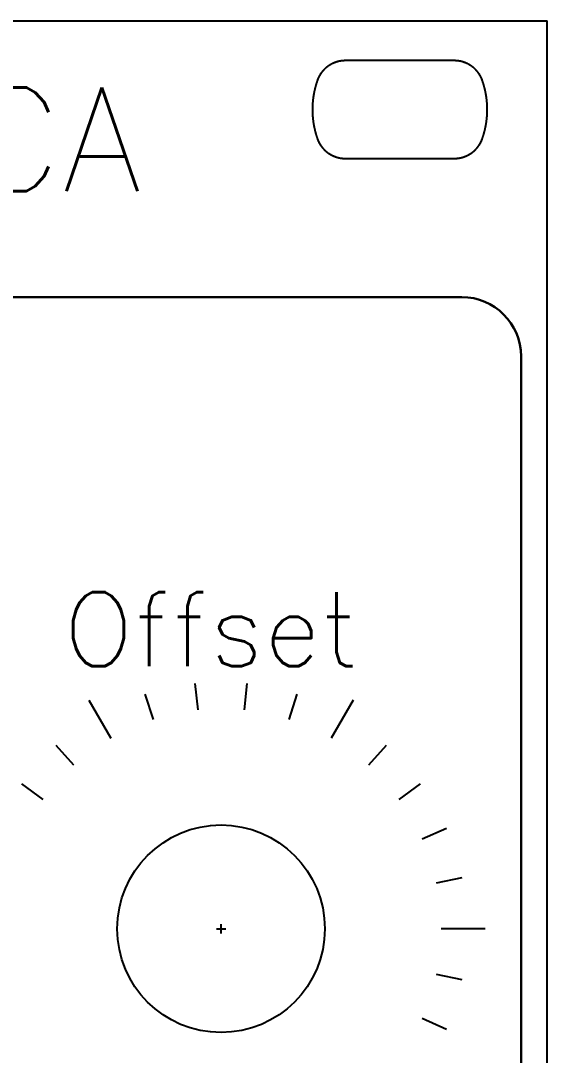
# Model space of a CAD drawing. Header units: millimetres. Extents: x 0 to 45, y 0 to 128.
# Drawn here: x 27.44 to 45.21, y 93.57 to 128.5 of the extents above; entities that cross this region are included whole.
import ezdxf

# ---------------------------------------------------------------- set-up
doc = ezdxf.new("R2010")
doc.units = ezdxf.units.MM
doc.header["$LTSCALE"] = 0.025
doc.layers.add('Object', color=7, linetype='Continuous')
doc.styles.get("Standard").update_dxf_attribs({"font": 'RomanS.ttf'})

msp = doc.modelspace()

# ---------------------------------------------------------------- linework, layer by layer
at = {"layer": 'Object', "color": 1}
for p in [(0, 128.5), (45.212, 0)]:
    msp.add_line(p, (45.212, 128.5), dxfattribs=at)
at = {"layer": 'Object', "lineweight": 30}
for p, q in [((2.887, 119.168), (42.325, 119.168)), ((44.325, 117.168), (44.325, 70.516))]:
    msp.add_line(p, q, dxfattribs=at)
at = {"layer": 'Object', "color": 1, "linetype": 'ByBlock'}
for p, q in [((34.044, 97.844), (34.363, 97.844)), ((34.203, 97.685), (34.203, 98.004))]:
    msp.add_line(p, q, dxfattribs=at)
msp.add_lwpolyline([(43.187, 125.57), (43.187, 125.578), (43.187, 125.586), (43.186, 125.594), (43.186, 125.601), (43.186, 125.609), (43.186, 125.617), (43.185, 125.625), (43.185, 125.633), (43.185, 125.64), (43.184, 125.648), (43.184, 125.656), (43.183, 125.664), (43.183, 125.671), (43.182, 125.679), (43.182, 125.687), (43.181, 125.695), (43.181, 125.703), (43.18, 125.71), (43.18, 125.718), (43.179, 125.726), (43.179, 125.734), (43.178, 125.742), (43.177, 125.749), (43.177, 125.757), (43.176, 125.765), (43.175, 125.773), (43.175, 125.78), (43.174, 125.788), (43.173, 125.796), (43.172, 125.804), (43.171, 125.812), (43.171, 125.819), (43.17, 125.827), (43.169, 125.835), (43.168, 125.843), (43.167, 125.85), (43.166, 125.858), (43.165, 125.866), (43.164, 125.874), (43.163, 125.881), (43.162, 125.889), (43.161, 125.897), (43.16, 125.905), (43.159, 125.912), (43.158, 125.92), (43.157, 125.928), (43.156, 125.936), (43.154, 125.943), (43.153, 125.951), (43.152, 125.959), (43.151, 125.966), (43.15, 125.974), (43.148, 125.982), (43.147, 125.99), (43.146, 125.997), (43.144, 126.005), (43.143, 126.013), (43.142, 126.02), (43.14, 126.028), (43.139, 126.036), (43.137, 126.044), (43.136, 126.051), (43.135, 126.059), (43.133, 126.067), (43.131, 126.074), (43.13, 126.082), (43.128, 126.09), (43.127, 126.097), (43.125, 126.105), (43.124, 126.113), (43.122, 126.12), (43.12, 126.128), (43.119, 126.136), (43.117, 126.143), (43.115, 126.151), (43.113, 126.159), (43.112, 126.166), (43.11, 126.174), (43.108, 126.182), (43.106, 126.189), (43.104, 126.197), (43.103, 126.204), (43.101, 126.212), (43.099, 126.22), (43.097, 126.227), (43.095, 126.235), (43.093, 126.243), (43.091, 126.25), (43.089, 126.258), (43.087, 126.265), (43.085, 126.273), (43.083, 126.281), (43.081, 126.288), (43.079, 126.296), (43.077, 126.303), (43.074, 126.311), (43.072, 126.318), (43.07, 126.326), (43.068, 126.334), (43.066, 126.341), (43.063, 126.349), (43.061, 126.356), (43.059, 126.364), (43.056, 126.371), (43.054, 126.379), (43.052, 126.386), (43.049, 126.394), (43.047, 126.401), (43.045, 126.409), (43.042, 126.416), (43.04, 126.424), (43.037, 126.431), (43.035, 126.439), (43.032, 126.446), (43.03, 126.454), (43.027, 126.461), (43.024, 126.469), (43.022, 126.476), (43.019, 126.484), (43.018, 126.488), (43.016, 126.493), (43.014, 126.498), (43.012, 126.502), (43.011, 126.507), (43.009, 126.512), (43.007, 126.516), (43.005, 126.521), (43.003, 126.525), (43.002, 126.53), (43, 126.535), (42.998, 126.539), (42.996, 126.544), (42.994, 126.548), (42.992, 126.553), (42.99, 126.557), (42.988, 126.562), (42.986, 126.566), (42.984, 126.571), (42.982, 126.575), (42.98, 126.579), (42.978, 126.584), (42.975, 126.588), (42.973, 126.593), (42.971, 126.597), (42.969, 126.601), (42.967, 126.606), (42.965, 126.61), (42.962, 126.614), (42.96, 126.619), (42.958, 126.623), (42.955, 126.627), (42.953, 126.632), (42.951, 126.636), (42.948, 126.64), (42.946, 126.644), (42.944, 126.649), (42.941, 126.653), (42.939, 126.657), (42.936, 126.661), (42.934, 126.665), (42.931, 126.669), (42.929, 126.673), (42.926, 126.678), (42.924, 126.682), (42.921, 126.686), (42.919, 126.69), (42.916, 126.694), (42.913, 126.698), (42.911, 126.702), (42.908, 126.706), (42.905, 126.71), (42.903, 126.714), (42.9, 126.718), (42.897, 126.722), (42.894, 126.726), (42.892, 126.73), (42.889, 126.734), (42.886, 126.738), (42.883, 126.741), (42.88, 126.745), (42.878, 126.749), (42.875, 126.753), (42.872, 126.757), (42.869, 126.761), (42.866, 126.764), (42.863, 126.768), (42.86, 126.772), (42.857, 126.776), (42.854, 126.779), (42.851, 126.783), (42.848, 126.787), (42.845, 126.791), (42.842, 126.794), (42.839, 126.798), (42.836, 126.801), (42.833, 126.805), (42.829, 126.809), (42.826, 126.812), (42.823, 126.816), (42.82, 126.819), (42.817, 126.823), (42.814, 126.826), (42.81, 126.83), (42.807, 126.833), (42.804, 126.837), (42.801, 126.84), (42.797, 126.844), (42.794, 126.847), (42.791, 126.851), (42.787, 126.854), (42.784, 126.857), (42.781, 126.861), (42.777, 126.864), (42.774, 126.867), (42.77, 126.871), (42.767, 126.874), (42.763, 126.877), (42.76, 126.881), (42.757, 126.884), (42.753, 126.887), (42.75, 126.89), (42.746, 126.893), (42.742, 126.897), (42.739, 126.9), (42.735, 126.903), (42.732, 126.906), (42.728, 126.909), (42.725, 126.912), (42.721, 126.915), (42.717, 126.918), (42.714, 126.921), (42.71, 126.924), (42.706, 126.927), (42.703, 126.93), (42.699, 126.933), (42.695, 126.936), (42.691, 126.939), (42.688, 126.942), (42.684, 126.945), (42.68, 126.948), (42.676, 126.951), (42.673, 126.954), (42.669, 126.956), (42.665, 126.959), (42.661, 126.962), (42.657, 126.965), (42.653, 126.968), (42.65, 126.97), (42.646, 126.973), (42.642, 126.976), (42.638, 126.978), (42.634, 126.981), (42.63, 126.984), (42.626, 126.986), (42.622, 126.989), (42.618, 126.991), (42.614, 126.994), (42.61, 126.997), (42.606, 126.999), (42.602, 127.002), (42.598, 127.004), (42.594, 127.007), (42.59, 127.009), (42.586, 127.011), (42.582, 127.014), (42.578, 127.016), (42.573, 127.019), (42.569, 127.021), (42.565, 127.023), (42.561, 127.026), (42.557, 127.028), (42.553, 127.03), (42.549, 127.032), (42.544, 127.035), (42.54, 127.037), (42.536, 127.039), (42.532, 127.041), (42.527, 127.043), (42.523, 127.046), (42.519, 127.048), (42.515, 127.05), (42.51, 127.052), (42.506, 127.054), (42.502, 127.056), (42.498, 127.058), (42.493, 127.06), (42.489, 127.062), (42.485, 127.064), (42.48, 127.066), (42.476, 127.068), (42.471, 127.07), (42.467, 127.072), (42.463, 127.073), (42.458, 127.075), (42.454, 127.077), (42.449, 127.079), (42.445, 127.081), (42.441, 127.082), (42.436, 127.084), (42.432, 127.086), (42.427, 127.088), (42.423, 127.089), (42.418, 127.091), (42.414, 127.092), (42.409, 127.094), (42.405, 127.096), (42.4, 127.097), (42.396, 127.099), (42.391, 127.1), (42.387, 127.102), (42.382, 127.103), (42.377, 127.105), (42.373, 127.106), (42.368, 127.108), (42.364, 127.109), (42.359, 127.11), (42.354, 127.112), (42.35, 127.113), (42.345, 127.114), (42.341, 127.116), (42.336, 127.117), (42.331, 127.118), (42.327, 127.119), (42.322, 127.121), (42.317, 127.122), (42.313, 127.123), (42.308, 127.124), (42.303, 127.125), (42.299, 127.126), (42.294, 127.127), (42.289, 127.128), (42.284, 127.129), (42.28, 127.13), (42.275, 127.131), (42.27, 127.132), (42.265, 127.133), (42.261, 127.134), (42.256, 127.135), (42.251, 127.136), (42.246, 127.137), (42.242, 127.137), (42.237, 127.138), (42.232, 127.139), (42.227, 127.14), (42.222, 127.14), (42.218, 127.141), (42.213, 127.142), (42.208, 127.143), (42.203, 127.143), (42.198, 127.144), (42.193, 127.144), (42.189, 127.145), (42.184, 127.145), (42.179, 127.146), (42.174, 127.146), (42.169, 127.147), (42.164, 127.147), (42.159, 127.148), (42.154, 127.148), (42.149, 127.149), (42.145, 127.149), (42.14, 127.149), (42.135, 127.15), (42.13, 127.15), (42.125, 127.15), (42.12, 127.15), (42.115, 127.151), (42.11, 127.151), (42.105, 127.151), (42.1, 127.151), (42.095, 127.151), (42.09, 127.151), (42.085, 127.151), (42.08, 127.151), (42.075, 127.151), (38.397, 127.151), (38.392, 127.151), (38.387, 127.151), (38.382, 127.151), (38.377, 127.151), (38.372, 127.151), (38.367, 127.151), (38.362, 127.151), (38.357, 127.151), (38.352, 127.15), (38.347, 127.15), (38.342, 127.15), (38.337, 127.15), (38.332, 127.149), (38.327, 127.149), (38.323, 127.149), (38.318, 127.148), (38.313, 127.148), (38.308, 127.147), (38.303, 127.147), (38.298, 127.146), (38.293, 127.146), (38.288, 127.145), (38.283, 127.145), (38.279, 127.144), (38.274, 127.144), (38.269, 127.143), (38.264, 127.143), (38.259, 127.142), (38.254, 127.141), (38.25, 127.14), (38.245, 127.14), (38.24, 127.139), (38.235, 127.138), (38.23, 127.137), (38.226, 127.137), (38.221, 127.136), (38.216, 127.135), (38.211, 127.134), (38.207, 127.133), (38.202, 127.132), (38.197, 127.131), (38.192, 127.13), (38.188, 127.129), (38.183, 127.128), (38.178, 127.127), (38.173, 127.126), (38.169, 127.125), (38.164, 127.124), (38.159, 127.123), (38.155, 127.122), (38.15, 127.121), (38.145, 127.119), (38.141, 127.118), (38.136, 127.117), (38.131, 127.116), (38.127, 127.114), (38.122, 127.113), (38.118, 127.112), (38.113, 127.11), (38.108, 127.109), (38.104, 127.108), (38.099, 127.106), (38.095, 127.105), (38.09, 127.103), (38.085, 127.102), (38.081, 127.1), (38.076, 127.099), (38.072, 127.097), (38.067, 127.096), (38.063, 127.094), (38.058, 127.092), (38.054, 127.091), (38.049, 127.089), (38.045, 127.088), (38.04, 127.086), (38.036, 127.084), (38.031, 127.082), (38.027, 127.081), (38.023, 127.079), (38.018, 127.077), (38.014, 127.075), (38.009, 127.073), (38.005, 127.072), (38.001, 127.07), (37.996, 127.068), (37.992, 127.066), (37.987, 127.064), (37.983, 127.062), (37.979, 127.06), (37.974, 127.058), (37.97, 127.056), (37.966, 127.054), (37.962, 127.052), (37.957, 127.05), (37.953, 127.048), (37.949, 127.046), (37.945, 127.043), (37.94, 127.041), (37.936, 127.039), (37.932, 127.037), (37.928, 127.035), (37.923, 127.032), (37.919, 127.03), (37.915, 127.028), (37.911, 127.026), (37.907, 127.023), (37.903, 127.021), (37.899, 127.019), (37.894, 127.016), (37.89, 127.014), (37.886, 127.011), (37.882, 127.009), (37.878, 127.007), (37.874, 127.004), (37.87, 127.002), (37.866, 126.999), (37.862, 126.997), (37.858, 126.994), (37.854, 126.991), (37.85, 126.989), (37.846, 126.986), (37.842, 126.984), (37.838, 126.981), (37.834, 126.978), (37.83, 126.976), (37.826, 126.973), (37.822, 126.97), (37.819, 126.968), (37.815, 126.965), (37.811, 126.962), (37.807, 126.959), (37.803, 126.956), (37.799, 126.954), (37.796, 126.951), (37.792, 126.948), (37.788, 126.945), (37.784, 126.942), (37.781, 126.939), (37.777, 126.936), (37.773, 126.933), (37.769, 126.93), (37.766, 126.927), (37.762, 126.924), (37.758, 126.921), (37.755, 126.918), (37.751, 126.915), (37.747, 126.912), (37.744, 126.909), (37.74, 126.906), (37.737, 126.903), (37.733, 126.9), (37.73, 126.897), (37.726, 126.893), (37.722, 126.89), (37.719, 126.887), (37.715, 126.884), (37.712, 126.881), (37.709, 126.877), (37.705, 126.874), (37.702, 126.871), (37.698, 126.867), (37.695, 126.864), (37.691, 126.861), (37.688, 126.857), (37.685, 126.854), (37.681, 126.851), (37.678, 126.847), (37.675, 126.844), (37.671, 126.84), (37.668, 126.837), (37.665, 126.833), (37.662, 126.83), (37.658, 126.826), (37.655, 126.823), (37.652, 126.819), (37.649, 126.816), (37.646, 126.812), (37.643, 126.809), (37.639, 126.805), (37.636, 126.801), (37.633, 126.798), (37.63, 126.794), (37.627, 126.791), (37.624, 126.787), (37.621, 126.783), (37.618, 126.779), (37.615, 126.776), (37.612, 126.772), (37.609, 126.768), (37.606, 126.764), (37.603, 126.761), (37.6, 126.757), (37.597, 126.753), (37.594, 126.749), (37.592, 126.745), (37.589, 126.741), (37.586, 126.738), (37.583, 126.734), (37.58, 126.73), (37.578, 126.726), (37.575, 126.722), (37.572, 126.718), (37.569, 126.714), (37.567, 126.71), (37.564, 126.706), (37.561, 126.702), (37.559, 126.698), (37.556, 126.694), (37.553, 126.69), (37.551, 126.686), (37.548, 126.682), (37.546, 126.678), (37.543, 126.673), (37.541, 126.669), (37.538, 126.665), (37.536, 126.661), (37.533, 126.657), (37.531, 126.653), (37.528, 126.649), (37.526, 126.644), (37.524, 126.64), (37.521, 126.636), (37.519, 126.632), (37.517, 126.627), (37.514, 126.623), (37.512, 126.619), (37.51, 126.614), (37.507, 126.61), (37.505, 126.606), (37.503, 126.601), (37.501, 126.597), (37.499, 126.593), (37.497, 126.588), (37.494, 126.584), (37.492, 126.579), (37.49, 126.575), (37.488, 126.571), (37.486, 126.566), (37.484, 126.562), (37.482, 126.557), (37.48, 126.553), (37.478, 126.548), (37.476, 126.544), (37.474, 126.539), (37.472, 126.535), (37.47, 126.53), (37.469, 126.525), (37.467, 126.521), (37.465, 126.516), (37.463, 126.512), (37.461, 126.507), (37.46, 126.502), (37.458, 126.498), (37.456, 126.493), (37.455, 126.488), (37.453, 126.484), (37.45, 126.476), (37.448, 126.469), (37.445, 126.461), (37.442, 126.454), (37.44, 126.446), (37.437, 126.439), (37.435, 126.431), (37.432, 126.424), (37.43, 126.416), (37.428, 126.409), (37.425, 126.401), (37.423, 126.394), (37.42, 126.386), (37.418, 126.379), (37.416, 126.371), (37.413, 126.364), (37.411, 126.356), (37.409, 126.349), (37.406, 126.341), (37.404, 126.334), (37.402, 126.326), (37.4, 126.318), (37.398, 126.311), (37.395, 126.303), (37.393, 126.296), (37.391, 126.288), (37.389, 126.281), (37.387, 126.273), (37.385, 126.265), (37.383, 126.258), (37.381, 126.25), (37.379, 126.243), (37.377, 126.235), (37.375, 126.227), (37.373, 126.22), (37.371, 126.212), (37.369, 126.204), (37.368, 126.197), (37.366, 126.189), (37.364, 126.182), (37.362, 126.174), (37.36, 126.166), (37.359, 126.159), (37.357, 126.151), (37.355, 126.143), (37.353, 126.136), (37.352, 126.128), (37.35, 126.12), (37.348, 126.113), (37.347, 126.105), (37.345, 126.097), (37.344, 126.09), (37.342, 126.082), (37.341, 126.074), (37.339, 126.067), (37.337, 126.059), (37.336, 126.051), (37.335, 126.044), (37.333, 126.036), (37.332, 126.028), (37.33, 126.02), (37.329, 126.013), (37.328, 126.005), (37.326, 125.997), (37.325, 125.99), (37.324, 125.982), (37.322, 125.974), (37.321, 125.966), (37.32, 125.959), (37.319, 125.951), (37.318, 125.943), (37.316, 125.936), (37.315, 125.928), (37.314, 125.92), (37.313, 125.912), (37.312, 125.905), (37.311, 125.897), (37.31, 125.889), (37.309, 125.881), (37.308, 125.874), (37.307, 125.866), (37.306, 125.858), (37.305, 125.85), (37.304, 125.843), (37.303, 125.835), (37.302, 125.827), (37.301, 125.819), (37.301, 125.812), (37.3, 125.804), (37.299, 125.796), (37.298, 125.788), (37.297, 125.78), (37.297, 125.773), (37.296, 125.765), (37.295, 125.757), (37.295, 125.749), (37.294, 125.742), (37.293, 125.734), (37.293, 125.726), (37.292, 125.718), (37.292, 125.71), (37.291, 125.703), (37.291, 125.695), (37.29, 125.687), (37.29, 125.679), (37.289, 125.671), (37.289, 125.664), (37.288, 125.656), (37.288, 125.648), (37.287, 125.64), (37.287, 125.633), (37.287, 125.625), (37.286, 125.617), (37.286, 125.609), (37.286, 125.601), (37.286, 125.594), (37.285, 125.586), (37.285, 125.578), (37.285, 125.57), (37.285, 125.562), (37.285, 125.555), (37.284, 125.547), (37.284, 125.539), (37.284, 125.531), (37.284, 125.523), (37.284, 125.516), (37.284, 125.508), (37.284, 125.5), (37.284, 125.492), (37.284, 125.484), (37.284, 125.477), (37.284, 125.469), (37.284, 125.461), (37.284, 125.453), (37.285, 125.445), (37.285, 125.438), (37.285, 125.43), (37.285, 125.422), (37.285, 125.414), (37.286, 125.406), (37.286, 125.399), (37.286, 125.391), (37.286, 125.383), (37.287, 125.375), (37.287, 125.367), (37.287, 125.36), (37.288, 125.352), (37.288, 125.344), (37.289, 125.336), (37.289, 125.329), (37.29, 125.321), (37.29, 125.313), (37.291, 125.305), (37.291, 125.297), (37.292, 125.29), (37.292, 125.282), (37.293, 125.274), (37.293, 125.266), (37.294, 125.258), (37.295, 125.251), (37.295, 125.243), (37.296, 125.235), (37.297, 125.227), (37.297, 125.22), (37.298, 125.212), (37.299, 125.204), (37.3, 125.196), (37.301, 125.188), (37.301, 125.181), (37.302, 125.173), (37.303, 125.165), (37.304, 125.157), (37.305, 125.15), (37.306, 125.142), (37.307, 125.134), (37.308, 125.126), (37.309, 125.119), (37.31, 125.111), (37.311, 125.103), (37.312, 125.095), (37.313, 125.088), (37.314, 125.08), (37.315, 125.072), (37.316, 125.064), (37.318, 125.057), (37.319, 125.049), (37.32, 125.041), (37.321, 125.034), (37.322, 125.026), (37.324, 125.018), (37.325, 125.01), (37.326, 125.003), (37.328, 124.995), (37.329, 124.987), (37.33, 124.98), (37.332, 124.972), (37.333, 124.964), (37.335, 124.956), (37.336, 124.949), (37.337, 124.941), (37.339, 124.933), (37.341, 124.926), (37.342, 124.918), (37.344, 124.91), (37.345, 124.903), (37.347, 124.895), (37.348, 124.887), (37.35, 124.88), (37.352, 124.872), (37.353, 124.864), (37.355, 124.857), (37.357, 124.849), (37.359, 124.841), (37.36, 124.834), (37.362, 124.826), (37.364, 124.818), (37.366, 124.811), (37.368, 124.803), (37.369, 124.796), (37.371, 124.788), (37.373, 124.78), (37.375, 124.773), (37.377, 124.765), (37.379, 124.757), (37.381, 124.75), (37.383, 124.742), (37.385, 124.735), (37.387, 124.727), (37.389, 124.719), (37.391, 124.712), (37.393, 124.704), (37.395, 124.697), (37.398, 124.689), (37.4, 124.682), (37.402, 124.674), (37.404, 124.666), (37.406, 124.659), (37.409, 124.651), (37.411, 124.644), (37.413, 124.636), (37.416, 124.629), (37.418, 124.621), (37.42, 124.614), (37.423, 124.606), (37.425, 124.599), (37.428, 124.591), (37.43, 124.584), (37.432, 124.576), (37.435, 124.569), (37.437, 124.561), (37.44, 124.554), (37.442, 124.546), (37.445, 124.539), (37.448, 124.531), (37.45, 124.524), (37.453, 124.516), (37.455, 124.512), (37.456, 124.507), (37.458, 124.502), (37.46, 124.498), (37.461, 124.493), (37.463, 124.488), (37.465, 124.484), (37.467, 124.479), (37.469, 124.475), (37.47, 124.47), (37.472, 124.465), (37.474, 124.461), (37.476, 124.456), (37.478, 124.452), (37.48, 124.447), (37.482, 124.443), (37.484, 124.438), (37.486, 124.434), (37.488, 124.429), (37.49, 124.425), (37.492, 124.421), (37.494, 124.416), (37.497, 124.412), (37.499, 124.407), (37.501, 124.403), (37.503, 124.399), (37.505, 124.394), (37.507, 124.39), (37.51, 124.386), (37.512, 124.381), (37.514, 124.377), (37.517, 124.373), (37.519, 124.368), (37.521, 124.364), (37.524, 124.36), (37.526, 124.356), (37.528, 124.351), (37.531, 124.347), (37.533, 124.343), (37.536, 124.339), (37.538, 124.335), (37.541, 124.331), (37.543, 124.327), (37.546, 124.322), (37.548, 124.318), (37.551, 124.314), (37.553, 124.31), (37.556, 124.306), (37.559, 124.302), (37.561, 124.298), (37.564, 124.294), (37.567, 124.29), (37.569, 124.286), (37.572, 124.282), (37.575, 124.278), (37.578, 124.274), (37.58, 124.27), (37.583, 124.266), (37.586, 124.262), (37.589, 124.259), (37.592, 124.255), (37.594, 124.251), (37.597, 124.247), (37.6, 124.243), (37.603, 124.239), (37.606, 124.236), (37.609, 124.232), (37.612, 124.228), (37.615, 124.224), (37.618, 124.221), (37.621, 124.217), (37.624, 124.213), (37.627, 124.209), (37.63, 124.206), (37.633, 124.202), (37.636, 124.199), (37.639, 124.195), (37.643, 124.191), (37.646, 124.188), (37.649, 124.184), (37.652, 124.181), (37.655, 124.177), (37.658, 124.174), (37.662, 124.17), (37.665, 124.167), (37.668, 124.163), (37.671, 124.16), (37.675, 124.156), (37.678, 124.153), (37.681, 124.149), (37.685, 124.146), (37.688, 124.143), (37.691, 124.139), (37.695, 124.136), (37.698, 124.133), (37.702, 124.129), (37.705, 124.126), (37.709, 124.123), (37.712, 124.119), (37.715, 124.116), (37.719, 124.113), (37.722, 124.11), (37.726, 124.107), (37.73, 124.103), (37.733, 124.1), (37.737, 124.097), (37.74, 124.094), (37.744, 124.091), (37.747, 124.088), (37.751, 124.085), (37.755, 124.082), (37.758, 124.079), (37.762, 124.076), (37.766, 124.073), (37.769, 124.07), (37.773, 124.067), (37.777, 124.064), (37.781, 124.061), (37.784, 124.058), (37.788, 124.055), (37.792, 124.052), (37.796, 124.049), (37.799, 124.046), (37.803, 124.044), (37.807, 124.041), (37.811, 124.038), (37.815, 124.035), (37.819, 124.032), (37.822, 124.03), (37.826, 124.027), (37.83, 124.024), (37.834, 124.022), (37.838, 124.019), (37.842, 124.016), (37.846, 124.014), (37.85, 124.011), (37.854, 124.009), (37.858, 124.006), (37.862, 124.003), (37.866, 124.001), (37.87, 123.998), (37.874, 123.996), (37.878, 123.993), (37.882, 123.991), (37.886, 123.989), (37.89, 123.986), (37.894, 123.984), (37.899, 123.981), (37.903, 123.979), (37.907, 123.977), (37.911, 123.974), (37.915, 123.972), (37.919, 123.97), (37.923, 123.968), (37.928, 123.965), (37.932, 123.963), (37.936, 123.961), (37.94, 123.959), (37.945, 123.957), (37.949, 123.954), (37.953, 123.952), (37.957, 123.95), (37.962, 123.948), (37.966, 123.946), (37.97, 123.944), (37.974, 123.942), (37.979, 123.94), (37.983, 123.938), (37.987, 123.936), (37.992, 123.934), (37.996, 123.932), (38.001, 123.93), (38.005, 123.928), (38.009, 123.927), (38.014, 123.925), (38.018, 123.923), (38.023, 123.921), (38.027, 123.919), (38.031, 123.918), (38.036, 123.916), (38.04, 123.914), (38.045, 123.912), (38.049, 123.911), (38.054, 123.909), (38.058, 123.908), (38.063, 123.906), (38.067, 123.904), (38.072, 123.903), (38.076, 123.901), (38.081, 123.9), (38.085, 123.898), (38.09, 123.897), (38.095, 123.895), (38.099, 123.894), (38.104, 123.892), (38.108, 123.891), (38.113, 123.89), (38.118, 123.888), (38.122, 123.887), (38.127, 123.886), (38.131, 123.884), (38.136, 123.883), (38.141, 123.882), (38.145, 123.881), (38.15, 123.879), (38.155, 123.878), (38.159, 123.877), (38.164, 123.876), (38.169, 123.875), (38.173, 123.874), (38.178, 123.873), (38.183, 123.872), (38.188, 123.871), (38.192, 123.87), (38.197, 123.869), (38.202, 123.868), (38.207, 123.867), (38.211, 123.866), (38.216, 123.865), (38.221, 123.864), (38.226, 123.863), (38.23, 123.863), (38.235, 123.862), (38.24, 123.861), (38.245, 123.86), (38.25, 123.86), (38.254, 123.859), (38.259, 123.858), (38.264, 123.857), (38.269, 123.857), (38.274, 123.856), (38.279, 123.856), (38.283, 123.855), (38.288, 123.855), (38.293, 123.854), (38.298, 123.854), (38.303, 123.853), (38.308, 123.853), (38.313, 123.852), (38.318, 123.852), (38.323, 123.851), (38.327, 123.851), (38.332, 123.851), (38.337, 123.85), (38.342, 123.85), (38.347, 123.85), (38.352, 123.85), (38.357, 123.849), (38.362, 123.849), (38.367, 123.849), (38.372, 123.849), (38.377, 123.849), (38.382, 123.849), (38.387, 123.849), (38.392, 123.849), (38.397, 123.849), (42.075, 123.849), (42.08, 123.849), (42.085, 123.849), (42.09, 123.849), (42.095, 123.849), (42.1, 123.849), (42.105, 123.849), (42.11, 123.849), (42.115, 123.849), (42.12, 123.85), (42.125, 123.85), (42.13, 123.85), (42.135, 123.85), (42.14, 123.851), (42.145, 123.851), (42.149, 123.851), (42.154, 123.852), (42.159, 123.852), (42.164, 123.853), (42.169, 123.853), (42.174, 123.854), (42.179, 123.854), (42.184, 123.855), (42.189, 123.855), (42.193, 123.856), (42.198, 123.856), (42.203, 123.857), (42.208, 123.857), (42.213, 123.858), (42.218, 123.859), (42.222, 123.86), (42.227, 123.86), (42.232, 123.861), (42.237, 123.862), (42.242, 123.863), (42.246, 123.863), (42.251, 123.864), (42.256, 123.865), (42.261, 123.866), (42.265, 123.867), (42.27, 123.868), (42.275, 123.869), (42.28, 123.87), (42.284, 123.871), (42.289, 123.872), (42.294, 123.873), (42.299, 123.874), (42.303, 123.875), (42.308, 123.876), (42.313, 123.877), (42.317, 123.878), (42.322, 123.879), (42.327, 123.881), (42.331, 123.882), (42.336, 123.883), (42.341, 123.884), (42.345, 123.886), (42.35, 123.887), (42.354, 123.888), (42.359, 123.89), (42.364, 123.891), (42.368, 123.892), (42.373, 123.894), (42.377, 123.895), (42.382, 123.897), (42.387, 123.898), (42.391, 123.9), (42.396, 123.901), (42.4, 123.903), (42.405, 123.904), (42.409, 123.906), (42.414, 123.908), (42.418, 123.909), (42.423, 123.911), (42.427, 123.912), (42.432, 123.914), (42.436, 123.916), (42.441, 123.918), (42.445, 123.919), (42.449, 123.921), (42.454, 123.923), (42.458, 123.925), (42.463, 123.927), (42.467, 123.928), (42.471, 123.93), (42.476, 123.932), (42.48, 123.934), (42.485, 123.936), (42.489, 123.938), (42.493, 123.94), (42.498, 123.942), (42.502, 123.944), (42.506, 123.946), (42.51, 123.948), (42.515, 123.95), (42.519, 123.952), (42.523, 123.954), (42.527, 123.957), (42.532, 123.959), (42.536, 123.961), (42.54, 123.963), (42.544, 123.965), (42.549, 123.968), (42.553, 123.97), (42.557, 123.972), (42.561, 123.974), (42.565, 123.977), (42.569, 123.979), (42.573, 123.981), (42.578, 123.984), (42.582, 123.986), (42.586, 123.989), (42.59, 123.991), (42.594, 123.993), (42.598, 123.996), (42.602, 123.998), (42.606, 124.001), (42.61, 124.003), (42.614, 124.006), (42.618, 124.009), (42.622, 124.011), (42.626, 124.014), (42.63, 124.016), (42.634, 124.019), (42.638, 124.022), (42.642, 124.024), (42.646, 124.027), (42.65, 124.03), (42.653, 124.032), (42.657, 124.035), (42.661, 124.038), (42.665, 124.041), (42.669, 124.044), (42.673, 124.046), (42.676, 124.049), (42.68, 124.052), (42.684, 124.055), (42.688, 124.058), (42.691, 124.061), (42.695, 124.064), (42.699, 124.067), (42.703, 124.07), (42.706, 124.073), (42.71, 124.076), (42.714, 124.079), (42.717, 124.082), (42.721, 124.085), (42.725, 124.088), (42.728, 124.091), (42.732, 124.094), (42.735, 124.097), (42.739, 124.1), (42.742, 124.103), (42.746, 124.107), (42.75, 124.11), (42.753, 124.113), (42.757, 124.116), (42.76, 124.119), (42.763, 124.123), (42.767, 124.126), (42.77, 124.129), (42.774, 124.133), (42.777, 124.136), (42.781, 124.139), (42.784, 124.143), (42.787, 124.146), (42.791, 124.149), (42.794, 124.153), (42.797, 124.156), (42.801, 124.16), (42.804, 124.163), (42.807, 124.167), (42.81, 124.17), (42.814, 124.174), (42.817, 124.177), (42.82, 124.181), (42.823, 124.184), (42.826, 124.188), (42.829, 124.191), (42.833, 124.195), (42.836, 124.199), (42.839, 124.202), (42.842, 124.206), (42.845, 124.209), (42.848, 124.213), (42.851, 124.217), (42.854, 124.221), (42.857, 124.224), (42.86, 124.228), (42.863, 124.232), (42.866, 124.236), (42.869, 124.239), (42.872, 124.243), (42.875, 124.247), (42.878, 124.251), (42.88, 124.255), (42.883, 124.259), (42.886, 124.262), (42.889, 124.266), (42.892, 124.27), (42.894, 124.274), (42.897, 124.278), (42.9, 124.282), (42.903, 124.286), (42.905, 124.29), (42.908, 124.294), (42.911, 124.298), (42.913, 124.302), (42.916, 124.306), (42.919, 124.31), (42.921, 124.314), (42.924, 124.318), (42.926, 124.322), (42.929, 124.327), (42.931, 124.331), (42.934, 124.335), (42.936, 124.339), (42.939, 124.343), (42.941, 124.347), (42.944, 124.351), (42.946, 124.356), (42.948, 124.36), (42.951, 124.364), (42.953, 124.368), (42.955, 124.373), (42.958, 124.377), (42.96, 124.381), (42.962, 124.386), (42.965, 124.39), (42.967, 124.394), (42.969, 124.399), (42.971, 124.403), (42.973, 124.407), (42.975, 124.412), (42.978, 124.416), (42.98, 124.421), (42.982, 124.425), (42.984, 124.429), (42.986, 124.434), (42.988, 124.438), (42.99, 124.443), (42.992, 124.447), (42.994, 124.452), (42.996, 124.456), (42.998, 124.461), (43, 124.465), (43.002, 124.47), (43.003, 124.475), (43.005, 124.479), (43.007, 124.484), (43.009, 124.488), (43.011, 124.493), (43.012, 124.498), (43.014, 124.502), (43.016, 124.507), (43.018, 124.512), (43.019, 124.516), (43.022, 124.524), (43.024, 124.531), (43.027, 124.539), (43.03, 124.546), (43.032, 124.554), (43.035, 124.561), (43.037, 124.569), (43.04, 124.576), (43.042, 124.584), (43.045, 124.591), (43.047, 124.599), (43.049, 124.606), (43.052, 124.614), (43.054, 124.621), (43.056, 124.629), (43.059, 124.636), (43.061, 124.644), (43.063, 124.651), (43.066, 124.659), (43.068, 124.666), (43.07, 124.674), (43.072, 124.682), (43.074, 124.689), (43.077, 124.697), (43.079, 124.704), (43.081, 124.712), (43.083, 124.719), (43.085, 124.727), (43.087, 124.735), (43.089, 124.742), (43.091, 124.75), (43.093, 124.757), (43.095, 124.765), (43.097, 124.773), (43.099, 124.78), (43.101, 124.788), (43.103, 124.796), (43.104, 124.803), (43.106, 124.811), (43.108, 124.818), (43.11, 124.826), (43.112, 124.834), (43.113, 124.841), (43.115, 124.849), (43.117, 124.857), (43.119, 124.864), (43.12, 124.872), (43.122, 124.88), (43.124, 124.887), (43.125, 124.895), (43.127, 124.903), (43.128, 124.91), (43.13, 124.918), (43.131, 124.926), (43.133, 124.933), (43.135, 124.941), (43.136, 124.949), (43.137, 124.956), (43.139, 124.964), (43.14, 124.972), (43.142, 124.98), (43.143, 124.987), (43.144, 124.995), (43.146, 125.003), (43.147, 125.01), (43.148, 125.018), (43.15, 125.026), (43.151, 125.034), (43.152, 125.041), (43.153, 125.049), (43.154, 125.057), (43.156, 125.064), (43.157, 125.072), (43.158, 125.08), (43.159, 125.088), (43.16, 125.095), (43.161, 125.103), (43.162, 125.111), (43.163, 125.119), (43.164, 125.126), (43.165, 125.134), (43.166, 125.142), (43.167, 125.15), (43.168, 125.157), (43.169, 125.165), (43.17, 125.173), (43.171, 125.181), (43.171, 125.188), (43.172, 125.196), (43.173, 125.204), (43.174, 125.212), (43.175, 125.22), (43.175, 125.227), (43.176, 125.235), (43.177, 125.243), (43.177, 125.251), (43.178, 125.258), (43.179, 125.266), (43.179, 125.274), (43.18, 125.282), (43.18, 125.29), (43.181, 125.297), (43.181, 125.305), (43.182, 125.313), (43.182, 125.321), (43.183, 125.329), (43.183, 125.336), (43.184, 125.344), (43.184, 125.352), (43.185, 125.36), (43.185, 125.367), (43.185, 125.375), (43.186, 125.383), (43.186, 125.391), (43.186, 125.399), (43.186, 125.406), (43.187, 125.414), (43.187, 125.422), (43.187, 125.43), (43.187, 125.438), (43.187, 125.445), (43.188, 125.453), (43.188, 125.461), (43.188, 125.469), (43.188, 125.477), (43.188, 125.484), (43.188, 125.492), (43.188, 125.5), (43.188, 125.508), (43.188, 125.516), (43.188, 125.523), (43.188, 125.531), (43.188, 125.539), (43.188, 125.547), (43.187, 125.555), (43.187, 125.562)], close=True, dxfattribs=at)
at = {"layer": 'Object', "color": 7}
for points in [[(33.426, 105.234), (33.333, 106.122)], [(35.073, 106.122), (34.98, 105.234)], [(29.745, 105.566), (30.488, 104.279)], [(31.631, 105.759), (31.907, 104.911)], [(36.499, 104.911), (36.775, 105.759)], [(38.662, 105.566), (37.919, 104.279)], [(29.231, 103.366), (28.634, 104.029)], [(39.772, 104.029), (39.175, 103.366)], [(27.47, 102.736), (28.191, 102.212)], [(40.215, 102.212), (40.936, 102.736)], [(41.806, 101.23), (40.991, 100.866)], [(41.472, 99.389), (42.343, 99.574)], [(43.12, 97.844), (41.634, 97.844)], [(42.343, 96.114), (41.472, 96.299)], [(40.991, 94.822), (41.806, 94.458)]]:
    msp.add_lwpolyline(points, dxfattribs=at)
at = {"layer": 'Object', "color": 1, "linetype": 'ByBlock'}
msp.add_circle((34.203, 97.844), 3.503, dxfattribs=at)
at = {"layer": 'Object', "lineweight": 30}
msp.add_arc((42.325, 117.168), 2, 0, 90, dxfattribs=at)

# ---------------------------------------------------------------- texts
at = {"layer": 'Object', "attachment_point": 1}
for s, insert, char_height, width in [('{\\fRomanS|b1|i0|c0|p0;Dual VCA}', (10.533, 126.247), 3.5, 27.11989), ('{Offset}', (28.89, 109.207), 2.5, 7.40805)]:
    msp.add_mtext(s, dxfattribs=dict(at, insert=insert, char_height=char_height, width=width))

doc.saveas('drawing.dxf')
